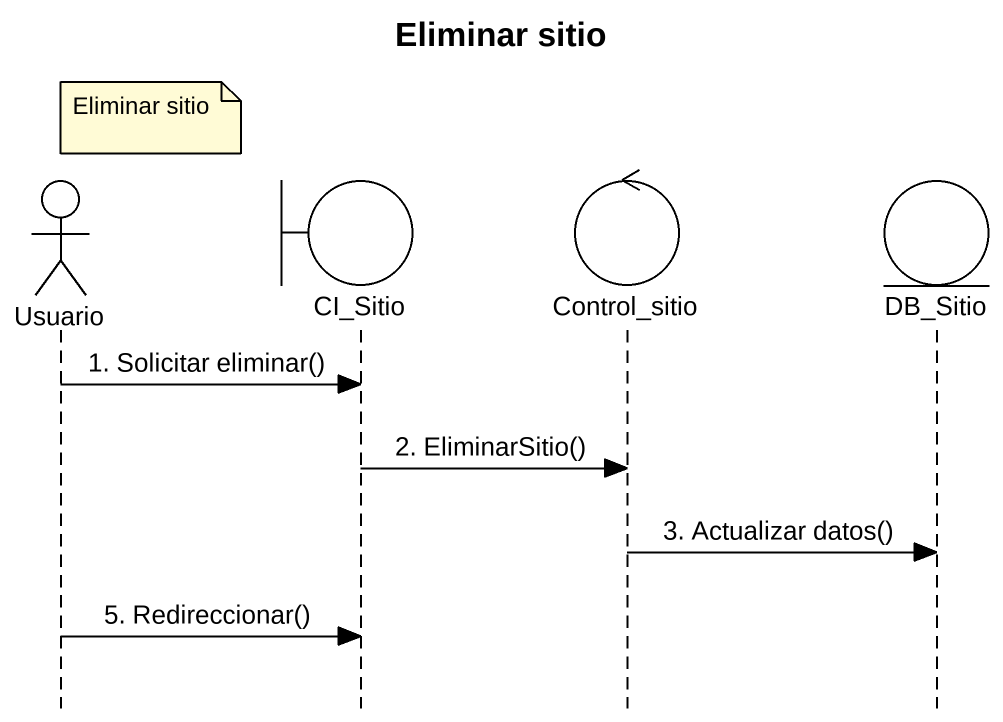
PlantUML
@startuml
title Eliminar sitio
hide footbox
actor Usuario
boundary CI_Sitio
control Control_sitio
entity DB_Sitio

note over Usuario : Eliminar sitio
Usuario -> CI_Sitio : 1. Solicitar eliminar()
CI_Sitio -> Control_sitio : 2. EliminarSitio()
Control_sitio -> DB_Sitio : 3. Actualizar datos()
Usuario -> CI_Sitio : 5. Redireccionar()
@enduml
